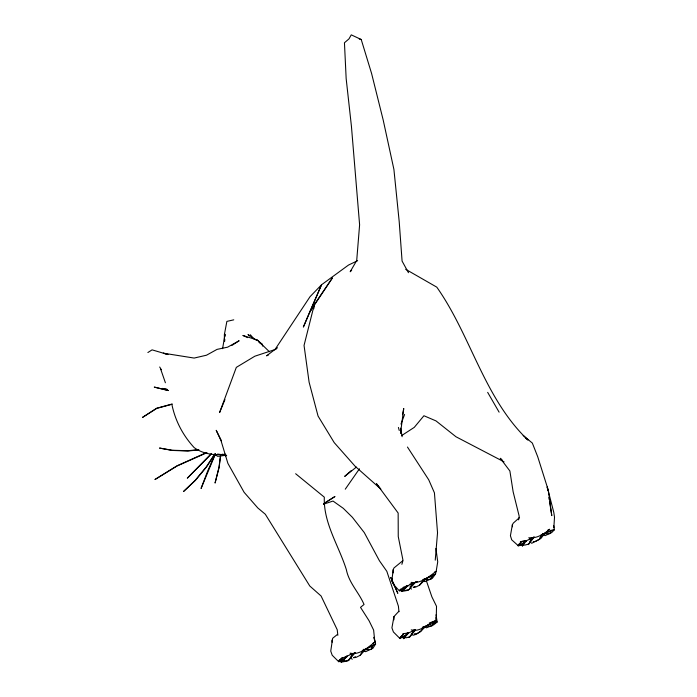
<?xml version="1.0" encoding="UTF-8"?>
<svg xmlns="http://www.w3.org/2000/svg" width="697" height="697" viewBox="0 0 697 697"><rect width="100%" height="100%" fill="white"/><g stroke="black" fill="none" stroke-linecap="round" stroke-linejoin="round"><path stroke-width="1.05" d="M393.927 619.816L393.953 616.601L398.858 611.278M224.678 341.321L224.791 339.308M224.948 336.285L225.053 334.272L222.57 348.692M553.836 527.716L554.516 517.139L553.766 512.286L547.197 486.915L547.703 490.104M435.242 560.179L437.533 532.796L434.431 492.84L428.716 479.78L407.466 447.047M337.383 634.47L332.635 638.304L330.744 651.085L332.208 655.258L338.838 661.845L343.107 659.066M415.935 582.039L408.285 585.506L399.494 591.047L393.509 584.408L391.836 580.923L393.169 569.78L393.971 567.959L402.605 560.876M220.461 455.725L218.997 467.26L215.059 483.056L219.137 467.304L220.618 455.768M400.487 433.517L403.746 408.512L402.509 414.689M313.772 308.832L314.33 304.519L332.399 277.946L309.668 312.186L303.361 327.059L321.517 284.785L348.517 265.052L357.639 260.704M518.612 519.875L519.204 516.259L513.14 491.803L509.882 470.972L500.272 458.277L502.546 460.421M519.526 517.557L513.349 523.064L512.356 524.754L510.422 535.74L511.703 539.809L518.594 546.021L526.383 540.733L534.155 537.065L528.317 544.627M393.953 616.601L391.923 627.858L393.404 631.97L400.026 638.591L408.573 632.998L415.22 629.739M391.836 580.923L392.245 578.946L391.932 580.427M401.873 564.326L403.014 560.449L398.248 536.542L398.153 513.036L376.485 483.718L380.841 489.085L355.095 466.232L334.22 442.63L318.059 416.065L309.102 382.174L304.049 345.416L314.33 304.519L309.668 312.186L321.517 284.785L310.052 296.669L274.923 349.659L277.45 347.707M521.077 544.374L522.445 545.951L526.383 540.733L524.736 540.959L524.022 543.007L520.171 545.254L518.707 544.462L517.932 545.76L521.19 542.057L518.707 544.462M400.975 424.081L404.6 414.471M224.965 399.59L219.599 412.546L236.318 367.38L254.832 356.211L275.873 349.267M433.865 622.482L432.079 625.845L429.404 626.342L427.183 625.95M550.639 532.186L550.029 533.597L545.42 533.797M214.92 454.583L207.636 471.146L201.067 488.466L215.53 453.73M350.199 654.474L353.057 653.446L349.232 660.024L345.189 661L342.384 660.782L341.155 662.15L339.953 660.495M412.284 630.768L414.157 630.036L410.219 636.701L406.386 637.746L403.58 637.537L403.746 638.661L408.573 632.998L406.882 633.207L406.168 635.289L402.143 637.598L400.636 636.779L399.851 638.095L403.511 634.183L401.35 636.126M339.439 660.068L338.664 661.383L342.131 658.195L355.095 652.706L347.812 660.956L341.155 662.15L347.376 656.286L345.695 656.496L344.971 658.578L340.946 660.887L339.439 660.068L342.314 657.471M364.026 649.151L359.957 655.415L355.888 657.463L353.571 657.715L355.479 656.661M550.125 532.194L550.952 530.914M423.523 579.747L419.585 585.166L415.673 587.109L413.26 587.405L415.107 586.395M424.456 626.49L420.753 631.543L416.579 633.756L414.192 633.826M214.362 454.522L206.338 466.807L195.23 480.311L183.503 491.524L195.334 480.451L206.478 467.025L215.103 453.904M539.879 537.945L542.292 534.399M345.268 489.189L359.46 468.776M545.254 532.952L540.916 538.415L531.733 543.294L529.903 541.944L533.44 537.875M530.286 540.384L532.238 537.779L528.77 544.069L524.902 545.089L522.236 544.871L522.445 545.951M371.762 647.26L372.834 645.858L371.152 649.395L366.291 649.63M412.851 631.682L414.157 630.036M351.767 655.049L353.057 653.446M409.958 586.987L413.452 582.953L417.468 581.612M430.816 577.909L432.724 575.722L430.79 579.268L425.945 579.521M360.236 655.215L366.448 648.602M408.939 637.433L415.508 630.018M346.627 656.26L342.384 660.782L344.222 660.477M211.374 453.625L187.301 478.186L211.452 453.817M355.095 652.706L350.312 657.698L352.273 659.266M419.699 585.044L426.425 578.371M351.654 270.262L350.199 271.752L356.707 260.521L359.608 224.8L351.427 126.253L346.156 78.561L344.449 42.761L348.997 38.866L351.262 34.85L361.22 39.502L371.588 73.473L383.193 120.032L393.91 169.415L399.198 221.55L402.082 261.087L408.468 272.71M414.767 630.637L411.282 634.043L413.077 635.246C420.465 633.773 423.654 626.455 430.188 623.981M411.91 585.628L415.482 582.222L408.224 590.298L401.516 591.465L400.244 589.732M351.044 470.771L344.684 476.399L356.394 467.103M276.665 348.151L266.611 355.836L268.537 354.834M344.815 657.951L347.376 656.286M401.751 435.503L414.271 427.374L423.924 415.743L435.991 420.901L455.986 436.766L504.053 461.85M231.909 345.416L239.149 340.737L227.605 347.176L217.072 349.371L206.521 355.2L194.149 358.066L163.325 353.17L167.167 354.337M323.591 503.8L334.961 496.508L323.46 503.818M147.877 352.525L152.077 349.859L168.055 354.564M434.423 572.237L436.174 571.287L437.725 561.834L435.913 548.426M372.956 643.226L374.864 642.198L373.627 630.088L369.053 620.731L360.523 607.357L364.043 604.482C358.938 592.372 349.023 583.154 346.348 569.649C338.873 545.786 323.277 522.933 324.314 497.161L295.65 473.733M422.434 580.078L435.52 573.979L436.174 571.287C428.899 576.82 420.84 583.737 411.117 582.396M367.363 648.149L375.596 644.089L374.019 637.302L374.864 642.198C367.607 647.417 359.757 655.346 350.077 653.15M427.331 577.935L435.52 573.979L432.349 578.327L424.996 581.638L423.314 580.645M205.998 452.797L177.003 465.814L154.926 479.536L177.047 466.005L207.009 452.684M547.772 530.121L549.733 529.25C543.86 534.12 536.699 538.737 528.779 537.77M546.134 532.569L550.491 530.661M541.16 534.773L554.411 529.737L553.766 525.747M529.319 538.859L534.155 537.065M524.432 541.438L526.383 540.733L520.337 541.7L524.736 540.959M406.708 633.669L408.573 632.998L402.822 633.73M429.335 622.961L436.217 620.522L436.514 606.294L431.896 596.885L426.364 580.749M409.941 584.164L413.452 582.953L409.339 589.479L405.523 590.342L402.735 590.132L401.516 591.465L408.285 585.506L406.656 585.698L405.976 587.693L402.021 589.923L400.548 589.122L399.817 590.376L403.659 587.109L408.285 585.506L406.273 586.003M422.277 627.291L437.15 621.994L436.026 614.771M362.283 650.414L365.367 649.438L375.596 644.089L372.817 648.384L365.611 651.686L363.808 650.719M172.063 404.025L156.633 408.259L142.484 417.416L156.764 408.372L172.264 404.225M233.765 319.836L226.873 321.395L224.364 334.665L224.425 341.077M323.469 504.219L333.027 501.056L343.29 508.331L352.394 517.313L364.278 532.595L379.412 560.736L386.835 571.322L398.405 606.172L398.972 611.722M551.362 530.278L554.411 529.737L551.702 532.578L545.063 535.653L543.573 534.66M434.684 622.36L437.15 621.994L433.743 624.817L426.433 627.823L424.987 626.786M224.843 455.411L217.682 456.369L214.449 454.052M198.776 449.6L187.955 450.732L172.072 450.236L159.508 448.058L172.072 450.428L187.937 451.02L198.75 449.913M533.283 541.674L535.374 541.517L539.495 539.356L542.893 533.51L544.165 533.797M225.41 454.183C214.737 455.629 203.036 454.078 194.184 447.622C183.137 435.642 175.487 421.241 172.063 405.297M217.56 454.052L226.673 455.28M424.081 578.885L425.414 579.163M411.265 629.87C420.971 632.501 427.784 623.162 436.217 620.522L436 617.568M168.395 390.503L154.272 387.096L168.474 390.573M359.277 38.988L361.22 39.502M262.725 346.13L262.011 344.161L257.35 340.049L242.878 335.457L247.662 337.636M405.671 269.295L436.792 287.155C471.076 335.867 483.91 397.882 527.934 440.016L525.573 437.969M260.094 343.29L262.011 344.161L258.517 341.73M222.204 454.156L225.976 456.004M256.766 340.519L248.027 334.438L249.509 335.98M410.341 588.137L411.518 589.078M523.177 435.433L532.351 443.092L537.753 456.84L548.33 490.357L551.78 515.623L549.576 501.805M393.239 583.633L394.302 584.6M257.35 340.049L269.417 351.767M402.335 637.041L403.746 638.661M250.423 334.787L253.569 338.794M159.691 366.997L161.312 369.741M487.665 392.359L499.113 412.171M221.515 440.905L216.209 430.319L221.054 440.774L227.884 463.348L244.116 492.317L257.829 507.974L265.313 514.247L309.773 585.994L321.082 595.996L337.226 629.739L337.836 635.281M160.615 368.966L165.398 382.749M398.414 427.444L399.242 430.493M400.627 428.15L402.108 436.723M548.896 497.553L549.236 499.679M331.938 640.125L332.086 642.216M512.356 524.754L512.461 526.793M393.169 569.78L393.195 572.908M167.149 389.431L162.218 388.421L167.141 389.44M397.787 593.182L390.834 577.647L397.787 593.182"/></g></svg>
